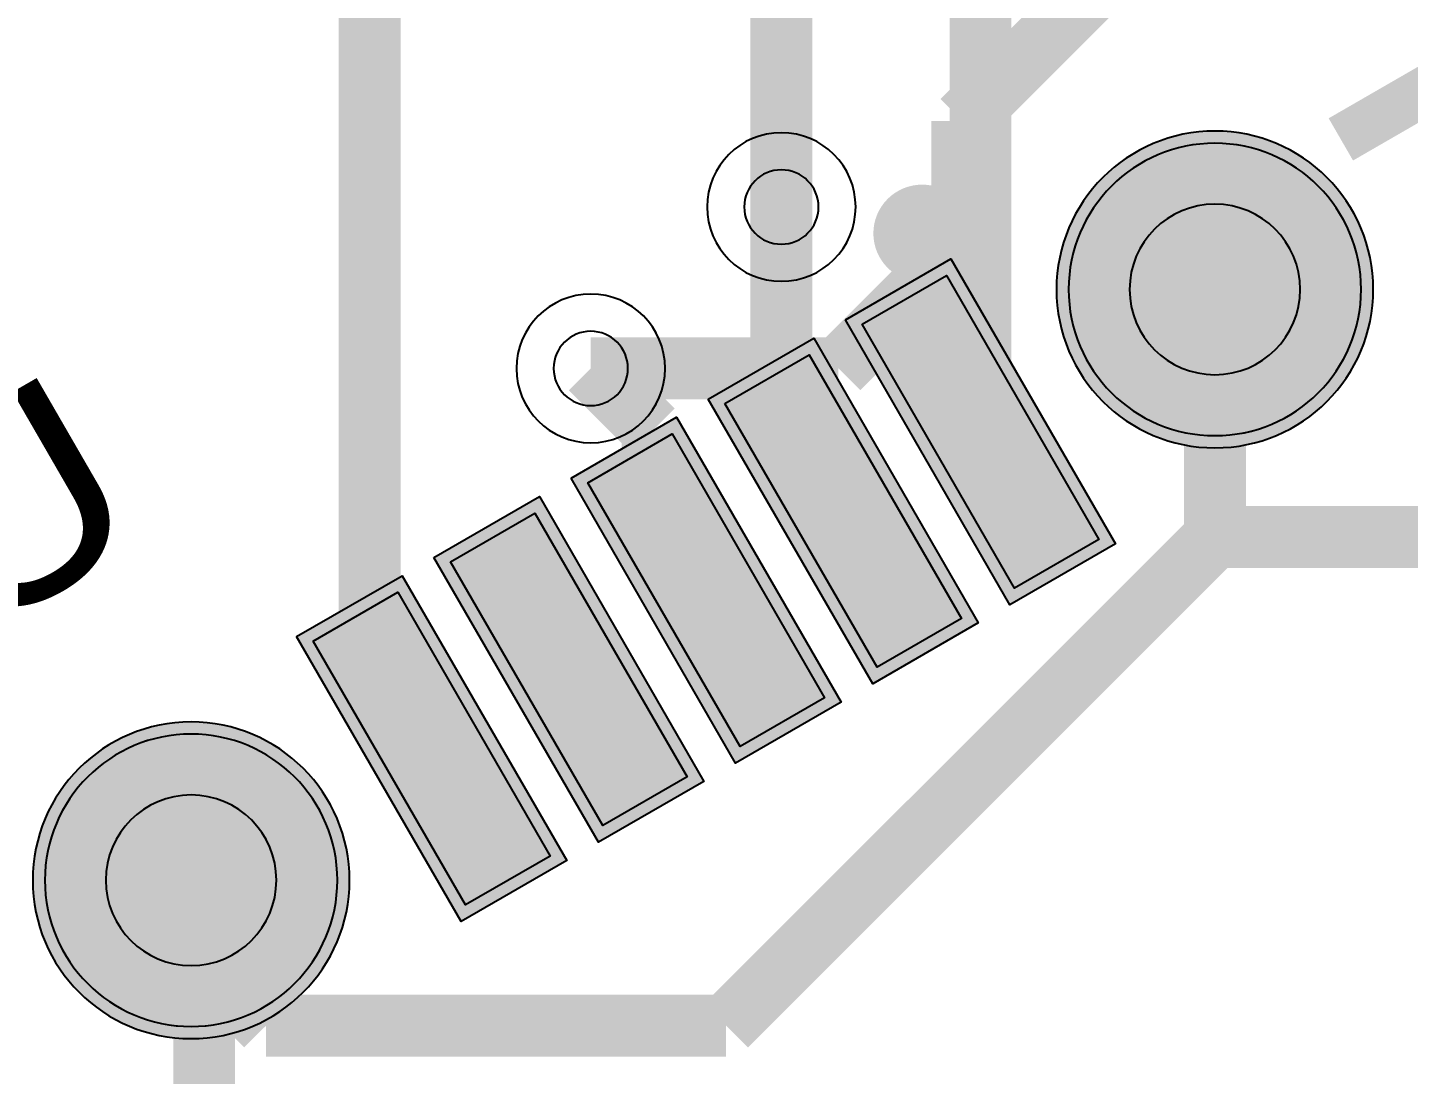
# Model space of a CAD drawing. Header units: millimetres. Extents: x -109 to -2, y -122 to 7.
# Drawn here: x -49.53 to -43.87, y -107.92 to -103.63 of the extents above; entities that cross this region are included whole.
import ezdxf
from ezdxf.enums import TextEntityAlignment as Align

# ---------------------------------------------------------------- set-up
doc = ezdxf.new("R2010")
doc.units = ezdxf.units.MM
doc.header["$MEASUREMENT"] = 0
for name, color, linetype, true_color in [('Bottom-Layer', 7, 'Continuous', 0x0000ff), ('Bottom-Paste-Mask-Layer', 7, 'Continuous', 0x800000), ('Bottom-Silkscreen-Layer', 7, 'Continuous', 0x66cc33), ('Bottom-Solder-Mask-Layer', 7, 'Continuous', 0xaa00ff), ('Document-Layer', 7, 'Continuous', 0xffffff), ('Hole-Layer', 7, 'Continuous', 0x222222), ('Multi-Layer', 7, 'Continuous', 0xc0c0c0), ('Top-Layer', 7, 'Continuous', 0xff0000), ('Top-Paste-Mask-Layer', 7, 'Continuous', 0x808080), ('Top-Solder-Mask-Layer', 7, 'Continuous', 0x800080)]:
    doc.layers.add(name, color=color, linetype=linetype, true_color=true_color)
doc.styles.get("Standard").update_dxf_attribs({"font": 'arial.ttf'})

msp = doc.modelspace()

# ---------------------------------------------------------------- hatches: boundary and pattern name
at = {"layer": 'Bottom-Layer'}
for points in [[(-45.2635, -104.7013, 1), (-44.0635, -104.7013, 1)], [(-46.1109, -104.8443), (-45.7645, -104.6443), (-45.1394, -105.7269), (-45.4859, -105.9269)], [(-46.6738, -105.1693), (-46.3274, -104.9693), (-45.7024, -106.0519), (-46.0488, -106.2519)], [(-47.2367, -105.4943), (-46.8903, -105.2943), (-46.2653, -106.3769), (-46.6117, -106.5769)], [(-47.7996, -105.8193), (-47.4532, -105.6193), (-46.8282, -106.7019), (-47.1746, -106.9019)], [(-48.3625, -106.1443), (-48.0161, -105.9443), (-47.3911, -107.0269), (-47.7375, -107.2269)], [(-49.4637, -107.1262, 1), (-48.2637, -107.1262, 1)]]:
    msp.add_hatch(color=256, dxfattribs=at).paths.add_polyline_path(points)
at = {"layer": 'Bottom-Paste-Mask-Layer'}
for points in [[(-45.2635, -104.7013, 1), (-44.0635, -104.7013, 1)], [(-44.9905, -104.1982), (-44.969, -104.1848), (-44.9469, -104.1724), (-44.9244, -104.1609), (-44.9014, -104.1504), (-44.878, -104.1409), (-44.8541, -104.1323), (-44.83, -104.1248), (-44.8056, -104.1183), (-44.7808, -104.1128), (-44.7559, -104.1084), (-44.7308, -104.1051), (-44.7057, -104.1028), (-44.6804, -104.1015), (-44.6551, -104.1013), (-44.6298, -104.1022), (-44.6046, -104.1042), (-44.5795, -104.1072), (-44.5545, -104.1113), (-44.5297, -104.1164), (-44.5052, -104.1225), (-44.4809, -104.1297), (-44.457, -104.1379), (-44.4334, -104.1471), (-44.4103, -104.1573), (-44.3876, -104.1685), (-44.3653, -104.1806), (-44.3437, -104.1936), (-44.3226, -104.2076), (-44.302, -104.2224), (-44.2822, -104.238), (-44.263, -104.2545), (-44.2445, -104.2718), (-44.2268, -104.2898), (-44.2098, -104.3086), (-44.1937, -104.3281), (-44.1784, -104.3482), (-44.1639, -104.369), (-44.1503, -104.3904), (-44.1377, -104.4123), (-44.126, -104.4347), (-44.1152, -104.4576), (-44.1054, -104.4809), (-44.0966, -104.5047), (-44.0889, -104.5287), (-44.0821, -104.5531), (-44.0764, -104.5778), (-44.0717, -104.6026), (-44.0681, -104.6277), (-44.0655, -104.6528), (-44.064, -104.6781), (-44.0635, -104.7034), (-44.0641, -104.7287), (-44.0658, -104.7539), (-44.0686, -104.7791), (-44.0724, -104.8041), (-44.0773, -104.8289), (-44.0832, -104.8535), (-44.0901, -104.8778), (-44.098, -104.9018), (-44.107, -104.9255), (-44.1169, -104.9488), (-44.1279, -104.9716), (-44.1398, -104.9939), (-44.1526, -105.0158), (-44.1663, -105.037), (-44.1809, -105.0577), (-44.1963, -105.0777), (-44.2126, -105.0971), (-44.2297, -105.1157), (-44.2475, -105.1336), (-44.2661, -105.1508), (-44.2854, -105.1671), (-44.3054, -105.1827), (-44.326, -105.1973), (-44.3472, -105.2111), (-44.369, -105.224), (-44.3913, -105.236), (-44.4141, -105.247), (-44.4373, -105.257), (-44.461, -105.266), (-44.485, -105.2741), (-44.5093, -105.2811), (-44.5338, -105.2871), (-44.5586, -105.292), (-44.5836, -105.2959), (-44.6088, -105.2988), (-44.634, -105.3005), (-44.6593, -105.3013), (-44.6846, -105.3009), (-44.7099, -105.2995), (-44.735, -105.297), (-44.7601, -105.2935), (-44.785, -105.2888), (-44.8096, -105.2832), (-44.834, -105.2765), (-44.8581, -105.2688), (-44.8819, -105.2601), (-44.9053, -105.2504), (-44.9282, -105.2398), (-44.9507, -105.2281), (-44.9726, -105.2155), (-44.994, -105.2021), (-45.0148, -105.1877), (-45.035, -105.1724), (-45.0546, -105.1564), (-45.0734, -105.1394), (-45.0915, -105.1218), (-45.1088, -105.1034), (-45.1254, -105.0843), (-45.1411, -105.0644), (-45.156, -105.044), (-45.17, -105.0229), (-45.1831, -105.0013), (-45.1953, -104.9791), (-45.2066, -104.9564), (-45.2168, -104.9333), (-45.2261, -104.9098), (-45.2344, -104.8859), (-45.2417, -104.8616), (-45.2479, -104.8371), (-45.2532, -104.8124), (-45.2573, -104.7874), (-45.2604, -104.7623), (-45.2625, -104.7371), (-45.2634, -104.7118), (-45.2634, -104.6865), (-45.2622, -104.6612), (-45.26, -104.636), (-45.2567, -104.6109), (-45.2524, -104.586), (-45.247, -104.5613), (-45.2405, -104.5368), (-45.2331, -104.5126), (-45.2247, -104.4888), (-45.2152, -104.4653), (-45.2048, -104.4423), (-45.1934, -104.4197), (-45.181, -104.3976), (-45.1678, -104.3761), (-45.1536, -104.3551), (-45.1386, -104.3347), (-45.1227, -104.315), (-45.106, -104.296), (-45.0885, -104.2778), (-45.0703, -104.2602), (-45.0514, -104.2434), (-45.0317, -104.2275), (-45.0114, -104.2124)], [(-44.9905, -104.1982), (-44.969, -104.1848), (-44.9469, -104.1724), (-44.9244, -104.1609), (-44.9014, -104.1504), (-44.878, -104.1409), (-44.8541, -104.1323), (-44.83, -104.1248), (-44.8056, -104.1183), (-44.7808, -104.1128), (-44.7559, -104.1084), (-44.7308, -104.1051), (-44.7057, -104.1028), (-44.6804, -104.1015), (-44.6551, -104.1013), (-44.6298, -104.1022), (-44.6046, -104.1042), (-44.5795, -104.1072), (-44.5545, -104.1113), (-44.5297, -104.1164), (-44.5052, -104.1225), (-44.4809, -104.1297), (-44.457, -104.1379), (-44.4334, -104.1471), (-44.4103, -104.1573), (-44.3876, -104.1685), (-44.3653, -104.1806), (-44.3437, -104.1936), (-44.3226, -104.2076), (-44.302, -104.2224), (-44.2822, -104.238), (-44.263, -104.2545), (-44.2445, -104.2718), (-44.2268, -104.2898), (-44.2098, -104.3086), (-44.1937, -104.3281), (-44.1784, -104.3482), (-44.1639, -104.369), (-44.1503, -104.3904), (-44.1377, -104.4123), (-44.126, -104.4347), (-44.1152, -104.4576), (-44.1054, -104.4809), (-44.0966, -104.5047), (-44.0889, -104.5287), (-44.0821, -104.5531), (-44.0764, -104.5778), (-44.0717, -104.6026), (-44.0681, -104.6277), (-44.0655, -104.6528), (-44.064, -104.6781), (-44.0635, -104.7034), (-44.0641, -104.7287), (-44.0658, -104.7539), (-44.0686, -104.7791), (-44.0724, -104.8041), (-44.0773, -104.8289), (-44.0832, -104.8535), (-44.0901, -104.8778), (-44.098, -104.9018), (-44.107, -104.9255), (-44.1169, -104.9488), (-44.1279, -104.9716), (-44.1398, -104.9939), (-44.1526, -105.0158), (-44.1663, -105.037), (-44.1809, -105.0577), (-44.1963, -105.0777), (-44.2126, -105.0971), (-44.2297, -105.1157), (-44.2475, -105.1336), (-44.2661, -105.1508), (-44.2854, -105.1671), (-44.3054, -105.1827), (-44.326, -105.1973), (-44.3472, -105.2111), (-44.369, -105.224), (-44.3913, -105.236), (-44.4141, -105.247), (-44.4373, -105.257), (-44.461, -105.266), (-44.485, -105.2741), (-44.5093, -105.2811), (-44.5338, -105.2871), (-44.5586, -105.292), (-44.5836, -105.2959), (-44.6088, -105.2988), (-44.634, -105.3005), (-44.6593, -105.3013), (-44.6846, -105.3009), (-44.7099, -105.2995), (-44.735, -105.297), (-44.7601, -105.2935), (-44.785, -105.2888), (-44.8096, -105.2832), (-44.834, -105.2765), (-44.8581, -105.2688), (-44.8819, -105.2601), (-44.9053, -105.2504), (-44.9282, -105.2398), (-44.9507, -105.2281), (-44.9726, -105.2155), (-44.994, -105.2021), (-45.0148, -105.1877), (-45.035, -105.1724), (-45.0546, -105.1564), (-45.0734, -105.1394), (-45.0915, -105.1218), (-45.1088, -105.1034), (-45.1254, -105.0843), (-45.1411, -105.0644), (-45.156, -105.044), (-45.17, -105.0229), (-45.1831, -105.0013), (-45.1953, -104.9791), (-45.2066, -104.9564), (-45.2168, -104.9333), (-45.2261, -104.9098), (-45.2344, -104.8859), (-45.2417, -104.8616), (-45.2479, -104.8371), (-45.2532, -104.8124), (-45.2573, -104.7874), (-45.2604, -104.7623), (-45.2625, -104.7371), (-45.2634, -104.7118), (-45.2634, -104.6865), (-45.2622, -104.6612), (-45.26, -104.636), (-45.2567, -104.6109), (-45.2524, -104.586), (-45.247, -104.5613), (-45.2405, -104.5368), (-45.2331, -104.5126), (-45.2247, -104.4888), (-45.2152, -104.4653), (-45.2048, -104.4423), (-45.1934, -104.4197), (-45.181, -104.3976), (-45.1678, -104.3761), (-45.1536, -104.3551), (-45.1386, -104.3347), (-45.1227, -104.315), (-45.106, -104.296), (-45.0885, -104.2778), (-45.0703, -104.2602), (-45.0514, -104.2434), (-45.0317, -104.2275), (-45.0114, -104.2124)], [(-45.7644, -104.6444), (-45.1394, -105.7269), (-45.4858, -105.9269), (-46.1109, -104.8444)], [(-45.7644, -104.6444), (-45.1394, -105.7269), (-45.4858, -105.9269), (-46.1109, -104.8444)], [(-46.3274, -104.9693), (-45.7023, -106.0519), (-46.0488, -106.2519), (-46.6738, -105.1693)], [(-46.3274, -104.9693), (-45.7023, -106.0519), (-46.0488, -106.2519), (-46.6738, -105.1693)], [(-46.8903, -105.2943), (-46.2653, -106.3769), (-46.6117, -106.5769), (-47.2367, -105.4943)], [(-46.8903, -105.2943), (-46.2653, -106.3769), (-46.6117, -106.5769), (-47.2367, -105.4943)], [(-47.4532, -105.6193), (-46.8282, -106.7019), (-47.1746, -106.9019), (-47.7996, -105.8193)], [(-47.4532, -105.6193), (-46.8282, -106.7019), (-47.1746, -106.9019), (-47.7996, -105.8193)], [(-48.0161, -105.9443), (-47.3911, -107.0269), (-47.7375, -107.2269), (-48.3625, -106.1443)], [(-48.0161, -105.9443), (-47.3911, -107.0269), (-47.7375, -107.2269), (-48.3625, -106.1443)], [(-49.4637, -107.1262, 1), (-48.2637, -107.1262, 1)], [(-49.1906, -106.6231), (-49.1691, -106.6098), (-49.1471, -106.5974), (-49.1245, -106.5859), (-49.1015, -106.5754), (-49.0781, -106.5658), (-49.0543, -106.5573), (-49.0301, -106.5498), (-49.0057, -106.5433), (-48.981, -106.5378), (-48.956, -106.5334), (-48.931, -106.53), (-48.9058, -106.5277), (-48.8805, -106.5265), (-48.8552, -106.5263), (-48.8299, -106.5272), (-48.8047, -106.5291), (-48.7796, -106.5321), (-48.7546, -106.5362), (-48.7298, -106.5413), (-48.7053, -106.5475), (-48.681, -106.5547), (-48.6571, -106.5629), (-48.6336, -106.5721), (-48.6104, -106.5823), (-48.5877, -106.5934), (-48.5655, -106.6055), (-48.5438, -106.6186), (-48.5227, -106.6325), (-48.5022, -106.6473), (-48.4823, -106.663), (-48.4631, -106.6795), (-48.4446, -106.6968), (-48.4269, -106.7148), (-48.41, -106.7336), (-48.3938, -106.7531), (-48.3785, -106.7732), (-48.364, -106.794), (-48.3505, -106.8153), (-48.3378, -106.8372), (-48.3261, -106.8596), (-48.3153, -106.8826), (-48.3056, -106.9059), (-48.2968, -106.9296), (-48.289, -106.9537), (-48.2822, -106.9781), (-48.2765, -107.0027), (-48.2718, -107.0276), (-48.2682, -107.0526), (-48.2656, -107.0778), (-48.2641, -107.103), (-48.2636, -107.1283), (-48.2643, -107.1536), (-48.266, -107.1788), (-48.2687, -107.204), (-48.2725, -107.229), (-48.2774, -107.2538), (-48.2833, -107.2784), (-48.2902, -107.3028), (-48.2982, -107.3268), (-48.3071, -107.3505), (-48.3171, -107.3737), (-48.328, -107.3965), (-48.3399, -107.4189), (-48.3527, -107.4407), (-48.3664, -107.462), (-48.381, -107.4826), (-48.3964, -107.5026), (-48.4127, -107.522), (-48.4298, -107.5407), (-48.4477, -107.5586), (-48.4663, -107.5757), (-48.4856, -107.5921), (-48.5056, -107.6076), (-48.5261, -107.6223), (-48.5474, -107.6361), (-48.5691, -107.649), (-48.5915, -107.6609), (-48.6142, -107.6719), (-48.6374, -107.6819), (-48.6611, -107.691), (-48.6851, -107.699), (-48.7094, -107.706), (-48.734, -107.712), (-48.7588, -107.717), (-48.7838, -107.7209), (-48.8089, -107.7237), (-48.8342, -107.7255), (-48.8594, -107.7262), (-48.8847, -107.7258), (-48.91, -107.7244), (-48.9352, -107.7219), (-48.9602, -107.7184), (-48.9851, -107.7138), (-49.0098, -107.7081), (-49.0342, -107.7015), (-49.0583, -107.6938), (-49.082, -107.6851), (-49.1054, -107.6754), (-49.1283, -107.6647), (-49.1508, -107.6531), (-49.1727, -107.6405), (-49.1941, -107.627), (-49.215, -107.6126), (-49.2352, -107.5974), (-49.2547, -107.5813), (-49.2735, -107.5644), (-49.2916, -107.5467), (-49.309, -107.5283), (-49.3255, -107.5092), (-49.3413, -107.4894), (-49.3561, -107.4689), (-49.3702, -107.4478), (-49.3833, -107.4262), (-49.3955, -107.404), (-49.4067, -107.3814), (-49.417, -107.3583), (-49.4263, -107.3347), (-49.4346, -107.3108), (-49.4418, -107.2866), (-49.4481, -107.2621), (-49.4533, -107.2373), (-49.4574, -107.2124), (-49.4606, -107.1872), (-49.4626, -107.162), (-49.4636, -107.1367), (-49.4635, -107.1114), (-49.4623, -107.0862), (-49.4601, -107.061), (-49.4568, -107.0359), (-49.4525, -107.011), (-49.4471, -106.9863), (-49.4407, -106.9618), (-49.4332, -106.9376), (-49.4248, -106.9137), (-49.4153, -106.8903), (-49.4049, -106.8672), (-49.3935, -106.8446), (-49.3811, -106.8226), (-49.3679, -106.801), (-49.3537, -106.78), (-49.3387, -106.7597), (-49.3228, -106.74), (-49.3061, -106.721), (-49.2887, -106.7027), (-49.2704, -106.6852), (-49.2515, -106.6684), (-49.2318, -106.6524), (-49.2115, -106.6373)], [(-49.1906, -106.6231), (-49.1691, -106.6098), (-49.1471, -106.5974), (-49.1245, -106.5859), (-49.1015, -106.5754), (-49.0781, -106.5658), (-49.0543, -106.5573), (-49.0301, -106.5498), (-49.0057, -106.5433), (-48.981, -106.5378), (-48.956, -106.5334), (-48.931, -106.53), (-48.9058, -106.5277), (-48.8805, -106.5265), (-48.8552, -106.5263), (-48.8299, -106.5272), (-48.8047, -106.5291), (-48.7796, -106.5321), (-48.7546, -106.5362), (-48.7298, -106.5413), (-48.7053, -106.5475), (-48.681, -106.5547), (-48.6571, -106.5629), (-48.6336, -106.5721), (-48.6104, -106.5823), (-48.5877, -106.5934), (-48.5655, -106.6055), (-48.5438, -106.6186), (-48.5227, -106.6325), (-48.5022, -106.6473), (-48.4823, -106.663), (-48.4631, -106.6795), (-48.4446, -106.6968), (-48.4269, -106.7148), (-48.41, -106.7336), (-48.3938, -106.7531), (-48.3785, -106.7732), (-48.364, -106.794), (-48.3505, -106.8153), (-48.3378, -106.8372), (-48.3261, -106.8596), (-48.3153, -106.8826), (-48.3056, -106.9059), (-48.2968, -106.9296), (-48.289, -106.9537), (-48.2822, -106.9781), (-48.2765, -107.0027), (-48.2718, -107.0276), (-48.2682, -107.0526), (-48.2656, -107.0778), (-48.2641, -107.103), (-48.2636, -107.1283), (-48.2643, -107.1536), (-48.266, -107.1788), (-48.2687, -107.204), (-48.2725, -107.229), (-48.2774, -107.2538), (-48.2833, -107.2784), (-48.2902, -107.3028), (-48.2982, -107.3268), (-48.3071, -107.3505), (-48.3171, -107.3737), (-48.328, -107.3965), (-48.3399, -107.4189), (-48.3527, -107.4407), (-48.3664, -107.462), (-48.381, -107.4826), (-48.3964, -107.5026), (-48.4127, -107.522), (-48.4298, -107.5407), (-48.4477, -107.5586), (-48.4663, -107.5757), (-48.4856, -107.5921), (-48.5056, -107.6076), (-48.5261, -107.6223), (-48.5474, -107.6361), (-48.5691, -107.649), (-48.5915, -107.6609), (-48.6142, -107.6719), (-48.6374, -107.6819), (-48.6611, -107.691), (-48.6851, -107.699), (-48.7094, -107.706), (-48.734, -107.712), (-48.7588, -107.717), (-48.7838, -107.7209), (-48.8089, -107.7237), (-48.8342, -107.7255), (-48.8594, -107.7262), (-48.8847, -107.7258), (-48.91, -107.7244), (-48.9352, -107.7219), (-48.9602, -107.7184), (-48.9851, -107.7138), (-49.0098, -107.7081), (-49.0342, -107.7015), (-49.0583, -107.6938), (-49.082, -107.6851), (-49.1054, -107.6754), (-49.1283, -107.6647), (-49.1508, -107.6531), (-49.1727, -107.6405), (-49.1941, -107.627), (-49.215, -107.6126), (-49.2352, -107.5974), (-49.2547, -107.5813), (-49.2735, -107.5644), (-49.2916, -107.5467), (-49.309, -107.5283), (-49.3255, -107.5092), (-49.3413, -107.4894), (-49.3561, -107.4689), (-49.3702, -107.4478), (-49.3833, -107.4262), (-49.3955, -107.404), (-49.4067, -107.3814), (-49.417, -107.3583), (-49.4263, -107.3347), (-49.4346, -107.3108), (-49.4418, -107.2866), (-49.4481, -107.2621), (-49.4533, -107.2373), (-49.4574, -107.2124), (-49.4606, -107.1872), (-49.4626, -107.162), (-49.4636, -107.1367), (-49.4635, -107.1114), (-49.4623, -107.0862), (-49.4601, -107.061), (-49.4568, -107.0359), (-49.4525, -107.011), (-49.4471, -106.9863), (-49.4407, -106.9618), (-49.4332, -106.9376), (-49.4248, -106.9137), (-49.4153, -106.8903), (-49.4049, -106.8672), (-49.3935, -106.8446), (-49.3811, -106.8226), (-49.3679, -106.801), (-49.3537, -106.78), (-49.3387, -106.7597), (-49.3228, -106.74), (-49.3061, -106.721), (-49.2887, -106.7027), (-49.2704, -106.6852), (-49.2515, -106.6684), (-49.2318, -106.6524), (-49.2115, -106.6373)]]:
    msp.add_hatch(color=256, dxfattribs=at).paths.add_polyline_path(points)
at = {"layer": 'Bottom-Solder-Mask-Layer'}
for points in [[(-45.3135, -104.7013, 1), (-44.0135, -104.7013, 1)], [(-46.1792, -104.826), (-45.7462, -104.576), (-45.0711, -105.7452), (-45.5042, -105.9952)], [(-46.7421, -105.151), (-46.3091, -104.901), (-45.6341, -106.0702), (-46.0671, -106.3202)], [(-47.305, -105.476), (-46.872, -105.226), (-46.197, -106.3952), (-46.63, -106.6452)], [(-47.8679, -105.801), (-47.4349, -105.551), (-46.7599, -106.7202), (-47.1929, -106.9702)], [(-48.4308, -106.126), (-47.9978, -105.876), (-47.3228, -107.0452), (-47.7558, -107.2952)], [(-49.5137, -107.1262, 1), (-48.2137, -107.1262, 1)]]:
    msp.add_hatch(color=256, dxfattribs=at).paths.add_polyline_path(points)
at = {"layer": 'Hole-Layer'}
for points in [[(-45.0135, -104.7012, 1), (-44.3135, -104.7012, 1)], [(-49.2137, -107.1262, 1), (-48.5137, -107.1262, 1)]]:
    msp.add_hatch(color=256, dxfattribs=at).paths.add_polyline_path(points)
at = {"layer": 'Multi-Layer'}
for points in [[(-45.2635, -104.7013, 1), (-44.0635, -104.7013, 1)], [(-45.2635, -104.7013, 1), (-44.0635, -104.7013, 1)], [(-45.2635, -104.7013, 1), (-44.0635, -104.7013, 1)], [(-49.4637, -107.1262, 1), (-48.2637, -107.1262, 1)], [(-49.4637, -107.1262, 1), (-48.2637, -107.1262, 1)], [(-49.4637, -107.1262, 1), (-48.2637, -107.1262, 1)]]:
    msp.add_hatch(color=256, dxfattribs=at).paths.add_polyline_path(points)
at = {"layer": 'Top-Layer'}
for points in [[(-45.2635, -104.7013, 1), (-44.0635, -104.7013, 1)], [(-49.4637, -107.1262, 1), (-48.2637, -107.1262, 1)]]:
    msp.add_hatch(color=256, dxfattribs=at).paths.add_polyline_path(points)
at = {"layer": 'Top-Paste-Mask-Layer'}
for points in [[(-45.2635, -104.7013, 1), (-44.0635, -104.7013, 1)], [(-49.4637, -107.1262, 1), (-48.2637, -107.1262, 1)]]:
    msp.add_hatch(color=256, dxfattribs=at).paths.add_polyline_path(points)
at = {"layer": 'Top-Solder-Mask-Layer'}
for points in [[(-45.3135, -104.7013, 1), (-44.0135, -104.7013, 1)], [(-49.5137, -107.1262, 1), (-48.2137, -107.1262, 1)]]:
    msp.add_hatch(color=256, dxfattribs=at).paths.add_polyline_path(points)

# ---------------------------------------------------------------- linework, layer by layer
at = {"layer": 'Bottom-Layer', "const_width": 0.254}
for points in [[(-48.1308, -92.6536), (-48.1308, -106.3316)], [(-45.6252, -94.2611), (-45.6252, -105.2856)], [(-46.4421, -104.3628), (-46.4421, -105.3566)], [(-44.6635, -105.7173), (-44.6635, -104.7013)], [(-47.224, -105.0254), (-46.97, -105.2794)], [(-46.97, -105.2794), (-46.97, -105.7166)], [(-46.4421, -105.3566), (-46.1881, -105.6106)], [(-46.97, -105.7166), (-46.751, -105.9356)], [(-46.6689, -107.7227), (-44.6635, -105.7173)], [(-44.6635, -105.7173), (-43.0124, -105.7173)], [(-48.1308, -106.3316), (-47.8768, -106.5856)], [(-48.8102, -107.1796), (-48.8636, -107.1262)], [(-48.8102, -107.4687), (-48.8102, -107.1796)], [(-48.8102, -107.4687), (-48.5562, -107.7227)], [(-48.8102, -108.4847), (-48.8102, -107.4687)], [(-48.5562, -107.7227), (-46.6689, -107.7227)]]:
    msp.add_lwpolyline(points, dxfattribs=at)
at = {"layer": 'Bottom-Layer'}
for points in [[(-45.2635, -104.7013, 1), (-44.0635, -104.7013, 1)], [(-49.4637, -107.1262, 1), (-48.2637, -107.1262, 1)]]:
    msp.add_lwpolyline(points, format="xyb", close=True, dxfattribs=at)
for points in [[(-46.1109, -104.8443), (-45.7645, -104.6443), (-45.1394, -105.7269), (-45.4859, -105.9269)], [(-46.6738, -105.1693), (-46.3274, -104.9693), (-45.7024, -106.0519), (-46.0488, -106.2519)], [(-47.2367, -105.4943), (-46.8903, -105.2943), (-46.2653, -106.3769), (-46.6117, -106.5769)], [(-47.7996, -105.8193), (-47.4532, -105.6193), (-46.8282, -106.7019), (-47.1746, -106.9019)], [(-48.3625, -106.1443), (-48.0161, -105.9443), (-47.3911, -107.0269), (-47.7375, -107.2269)]]:
    msp.add_lwpolyline(points, close=True, dxfattribs=at)
at = {"layer": 'Bottom-Paste-Mask-Layer', "const_width": 0.00508}
for points in [[(-44.9905, -104.1982), (-44.969, -104.1848), (-44.9469, -104.1724), (-44.9244, -104.1609), (-44.9014, -104.1504), (-44.878, -104.1409), (-44.8541, -104.1323), (-44.83, -104.1248), (-44.8056, -104.1183), (-44.7808, -104.1128), (-44.7559, -104.1084), (-44.7308, -104.1051), (-44.7057, -104.1028), (-44.6804, -104.1015), (-44.6551, -104.1013), (-44.6298, -104.1022), (-44.6046, -104.1042), (-44.5795, -104.1072), (-44.5545, -104.1113), (-44.5297, -104.1164), (-44.5052, -104.1225), (-44.4809, -104.1297), (-44.457, -104.1379), (-44.4334, -104.1471), (-44.4103, -104.1573), (-44.3876, -104.1685), (-44.3653, -104.1806), (-44.3437, -104.1936), (-44.3226, -104.2076), (-44.302, -104.2224), (-44.2822, -104.238), (-44.263, -104.2545), (-44.2445, -104.2718), (-44.2268, -104.2898), (-44.2098, -104.3086), (-44.1937, -104.3281), (-44.1784, -104.3482), (-44.1639, -104.369), (-44.1503, -104.3904), (-44.1377, -104.4123), (-44.126, -104.4347), (-44.1152, -104.4576), (-44.1054, -104.4809), (-44.0966, -104.5047), (-44.0889, -104.5287), (-44.0821, -104.5531), (-44.0764, -104.5778), (-44.0717, -104.6026), (-44.0681, -104.6277), (-44.0655, -104.6528), (-44.064, -104.6781), (-44.0635, -104.7034), (-44.0641, -104.7287), (-44.0658, -104.7539), (-44.0686, -104.7791), (-44.0724, -104.8041), (-44.0773, -104.8289), (-44.0832, -104.8535), (-44.0901, -104.8778), (-44.098, -104.9018), (-44.107, -104.9255), (-44.1169, -104.9488), (-44.1279, -104.9716), (-44.1398, -104.9939), (-44.1526, -105.0158), (-44.1663, -105.037), (-44.1809, -105.0577), (-44.1963, -105.0777), (-44.2126, -105.0971), (-44.2297, -105.1157), (-44.2475, -105.1336), (-44.2661, -105.1508), (-44.2854, -105.1671), (-44.3054, -105.1827), (-44.326, -105.1973), (-44.3472, -105.2111), (-44.369, -105.224), (-44.3913, -105.236), (-44.4141, -105.247), (-44.4373, -105.257), (-44.461, -105.266), (-44.485, -105.2741), (-44.5093, -105.2811), (-44.5338, -105.2871), (-44.5586, -105.292), (-44.5836, -105.2959), (-44.6088, -105.2988), (-44.634, -105.3005), (-44.6593, -105.3013), (-44.6846, -105.3009), (-44.7099, -105.2995), (-44.735, -105.297), (-44.7601, -105.2935), (-44.785, -105.2888), (-44.8096, -105.2832), (-44.834, -105.2765), (-44.8581, -105.2688), (-44.8819, -105.2601), (-44.9053, -105.2504), (-44.9282, -105.2398), (-44.9507, -105.2281), (-44.9726, -105.2155), (-44.994, -105.2021), (-45.0148, -105.1877), (-45.035, -105.1724), (-45.0546, -105.1564), (-45.0734, -105.1394), (-45.0915, -105.1218), (-45.1088, -105.1034), (-45.1254, -105.0843), (-45.1411, -105.0644), (-45.156, -105.044), (-45.17, -105.0229), (-45.1831, -105.0013), (-45.1953, -104.9791), (-45.2066, -104.9564), (-45.2168, -104.9333), (-45.2261, -104.9098), (-45.2344, -104.8859), (-45.2417, -104.8616), (-45.2479, -104.8371), (-45.2532, -104.8124), (-45.2573, -104.7874), (-45.2604, -104.7623), (-45.2625, -104.7371), (-45.2634, -104.7118), (-45.2634, -104.6865), (-45.2622, -104.6612), (-45.26, -104.636), (-45.2567, -104.6109), (-45.2524, -104.586), (-45.247, -104.5613), (-45.2405, -104.5368), (-45.2331, -104.5126), (-45.2247, -104.4888), (-45.2152, -104.4653), (-45.2048, -104.4423), (-45.1934, -104.4197), (-45.181, -104.3976), (-45.1678, -104.3761), (-45.1536, -104.3551), (-45.1386, -104.3347), (-45.1227, -104.315), (-45.106, -104.296), (-45.0885, -104.2778), (-45.0703, -104.2602), (-45.0514, -104.2434), (-45.0317, -104.2275), (-45.0114, -104.2124)], [(-44.9905, -104.1982), (-44.969, -104.1848), (-44.9469, -104.1724), (-44.9244, -104.1609), (-44.9014, -104.1504), (-44.878, -104.1409), (-44.8541, -104.1323), (-44.83, -104.1248), (-44.8056, -104.1183), (-44.7808, -104.1128), (-44.7559, -104.1084), (-44.7308, -104.1051), (-44.7057, -104.1028), (-44.6804, -104.1015), (-44.6551, -104.1013), (-44.6298, -104.1022), (-44.6046, -104.1042), (-44.5795, -104.1072), (-44.5545, -104.1113), (-44.5297, -104.1164), (-44.5052, -104.1225), (-44.4809, -104.1297), (-44.457, -104.1379), (-44.4334, -104.1471), (-44.4103, -104.1573), (-44.3876, -104.1685), (-44.3653, -104.1806), (-44.3437, -104.1936), (-44.3226, -104.2076), (-44.302, -104.2224), (-44.2822, -104.238), (-44.263, -104.2545), (-44.2445, -104.2718), (-44.2268, -104.2898), (-44.2098, -104.3086), (-44.1937, -104.3281), (-44.1784, -104.3482), (-44.1639, -104.369), (-44.1503, -104.3904), (-44.1377, -104.4123), (-44.126, -104.4347), (-44.1152, -104.4576), (-44.1054, -104.4809), (-44.0966, -104.5047), (-44.0889, -104.5287), (-44.0821, -104.5531), (-44.0764, -104.5778), (-44.0717, -104.6026), (-44.0681, -104.6277), (-44.0655, -104.6528), (-44.064, -104.6781), (-44.0635, -104.7034), (-44.0641, -104.7287), (-44.0658, -104.7539), (-44.0686, -104.7791), (-44.0724, -104.8041), (-44.0773, -104.8289), (-44.0832, -104.8535), (-44.0901, -104.8778), (-44.098, -104.9018), (-44.107, -104.9255), (-44.1169, -104.9488), (-44.1279, -104.9716), (-44.1398, -104.9939), (-44.1526, -105.0158), (-44.1663, -105.037), (-44.1809, -105.0577), (-44.1963, -105.0777), (-44.2126, -105.0971), (-44.2297, -105.1157), (-44.2475, -105.1336), (-44.2661, -105.1508), (-44.2854, -105.1671), (-44.3054, -105.1827), (-44.326, -105.1973), (-44.3472, -105.2111), (-44.369, -105.224), (-44.3913, -105.236), (-44.4141, -105.247), (-44.4373, -105.257), (-44.461, -105.266), (-44.485, -105.2741), (-44.5093, -105.2811), (-44.5338, -105.2871), (-44.5586, -105.292), (-44.5836, -105.2959), (-44.6088, -105.2988), (-44.634, -105.3005), (-44.6593, -105.3013), (-44.6846, -105.3009), (-44.7099, -105.2995), (-44.735, -105.297), (-44.7601, -105.2935), (-44.785, -105.2888), (-44.8096, -105.2832), (-44.834, -105.2765), (-44.8581, -105.2688), (-44.8819, -105.2601), (-44.9053, -105.2504), (-44.9282, -105.2398), (-44.9507, -105.2281), (-44.9726, -105.2155), (-44.994, -105.2021), (-45.0148, -105.1877), (-45.035, -105.1724), (-45.0546, -105.1564), (-45.0734, -105.1394), (-45.0915, -105.1218), (-45.1088, -105.1034), (-45.1254, -105.0843), (-45.1411, -105.0644), (-45.156, -105.044), (-45.17, -105.0229), (-45.1831, -105.0013), (-45.1953, -104.9791), (-45.2066, -104.9564), (-45.2168, -104.9333), (-45.2261, -104.9098), (-45.2344, -104.8859), (-45.2417, -104.8616), (-45.2479, -104.8371), (-45.2532, -104.8124), (-45.2573, -104.7874), (-45.2604, -104.7623), (-45.2625, -104.7371), (-45.2634, -104.7118), (-45.2634, -104.6865), (-45.2622, -104.6612), (-45.26, -104.636), (-45.2567, -104.6109), (-45.2524, -104.586), (-45.247, -104.5613), (-45.2405, -104.5368), (-45.2331, -104.5126), (-45.2247, -104.4888), (-45.2152, -104.4653), (-45.2048, -104.4423), (-45.1934, -104.4197), (-45.181, -104.3976), (-45.1678, -104.3761), (-45.1536, -104.3551), (-45.1386, -104.3347), (-45.1227, -104.315), (-45.106, -104.296), (-45.0885, -104.2778), (-45.0703, -104.2602), (-45.0514, -104.2434), (-45.0317, -104.2275), (-45.0114, -104.2124)], [(-45.7644, -104.6444), (-45.1394, -105.7269), (-45.4858, -105.9269), (-46.1109, -104.8444)], [(-45.7644, -104.6444), (-45.1394, -105.7269), (-45.4858, -105.9269), (-46.1109, -104.8444)], [(-46.3274, -104.9693), (-45.7023, -106.0519), (-46.0488, -106.2519), (-46.6738, -105.1693)], [(-46.3274, -104.9693), (-45.7023, -106.0519), (-46.0488, -106.2519), (-46.6738, -105.1693)], [(-46.8903, -105.2943), (-46.2653, -106.3769), (-46.6117, -106.5769), (-47.2367, -105.4943)], [(-46.8903, -105.2943), (-46.2653, -106.3769), (-46.6117, -106.5769), (-47.2367, -105.4943)], [(-47.4532, -105.6193), (-46.8282, -106.7019), (-47.1746, -106.9019), (-47.7996, -105.8193)], [(-47.4532, -105.6193), (-46.8282, -106.7019), (-47.1746, -106.9019), (-47.7996, -105.8193)], [(-48.0161, -105.9443), (-47.3911, -107.0269), (-47.7375, -107.2269), (-48.3625, -106.1443)], [(-48.0161, -105.9443), (-47.3911, -107.0269), (-47.7375, -107.2269), (-48.3625, -106.1443)], [(-49.1906, -106.6231), (-49.1691, -106.6098), (-49.1471, -106.5974), (-49.1245, -106.5859), (-49.1015, -106.5754), (-49.0781, -106.5658), (-49.0543, -106.5573), (-49.0301, -106.5498), (-49.0057, -106.5433), (-48.981, -106.5378), (-48.956, -106.5334), (-48.931, -106.53), (-48.9058, -106.5277), (-48.8805, -106.5265), (-48.8552, -106.5263), (-48.8299, -106.5272), (-48.8047, -106.5291), (-48.7796, -106.5321), (-48.7546, -106.5362), (-48.7298, -106.5413), (-48.7053, -106.5475), (-48.681, -106.5547), (-48.6571, -106.5629), (-48.6336, -106.5721), (-48.6104, -106.5823), (-48.5877, -106.5934), (-48.5655, -106.6055), (-48.5438, -106.6186), (-48.5227, -106.6325), (-48.5022, -106.6473), (-48.4823, -106.663), (-48.4631, -106.6795), (-48.4446, -106.6968), (-48.4269, -106.7148), (-48.41, -106.7336), (-48.3938, -106.7531), (-48.3785, -106.7732), (-48.364, -106.794), (-48.3505, -106.8153), (-48.3378, -106.8372), (-48.3261, -106.8596), (-48.3153, -106.8826), (-48.3056, -106.9059), (-48.2968, -106.9296), (-48.289, -106.9537), (-48.2822, -106.9781), (-48.2765, -107.0027), (-48.2718, -107.0276), (-48.2682, -107.0526), (-48.2656, -107.0778), (-48.2641, -107.103), (-48.2636, -107.1283), (-48.2643, -107.1536), (-48.266, -107.1788), (-48.2687, -107.204), (-48.2725, -107.229), (-48.2774, -107.2538), (-48.2833, -107.2784), (-48.2902, -107.3028), (-48.2982, -107.3268), (-48.3071, -107.3505), (-48.3171, -107.3737), (-48.328, -107.3965), (-48.3399, -107.4189), (-48.3527, -107.4407), (-48.3664, -107.462), (-48.381, -107.4826), (-48.3964, -107.5026), (-48.4127, -107.522), (-48.4298, -107.5407), (-48.4477, -107.5586), (-48.4663, -107.5757), (-48.4856, -107.5921), (-48.5056, -107.6076), (-48.5261, -107.6223), (-48.5474, -107.6361), (-48.5691, -107.649), (-48.5915, -107.6609), (-48.6142, -107.6719), (-48.6374, -107.6819), (-48.6611, -107.691), (-48.6851, -107.699), (-48.7094, -107.706), (-48.734, -107.712), (-48.7588, -107.717), (-48.7838, -107.7209), (-48.8089, -107.7237), (-48.8342, -107.7255), (-48.8594, -107.7262), (-48.8847, -107.7258), (-48.91, -107.7244), (-48.9352, -107.7219), (-48.9602, -107.7184), (-48.9851, -107.7138), (-49.0098, -107.7081), (-49.0342, -107.7015), (-49.0583, -107.6938), (-49.082, -107.6851), (-49.1054, -107.6754), (-49.1283, -107.6647), (-49.1508, -107.6531), (-49.1727, -107.6405), (-49.1941, -107.627), (-49.215, -107.6126), (-49.2352, -107.5974), (-49.2547, -107.5813), (-49.2735, -107.5644), (-49.2916, -107.5467), (-49.309, -107.5283), (-49.3255, -107.5092), (-49.3413, -107.4894), (-49.3561, -107.4689), (-49.3702, -107.4478), (-49.3833, -107.4262), (-49.3955, -107.404), (-49.4067, -107.3814), (-49.417, -107.3583), (-49.4263, -107.3347), (-49.4346, -107.3108), (-49.4418, -107.2866), (-49.4481, -107.2621), (-49.4533, -107.2373), (-49.4574, -107.2124), (-49.4606, -107.1872), (-49.4626, -107.162), (-49.4636, -107.1367), (-49.4635, -107.1114), (-49.4623, -107.0862), (-49.4601, -107.061), (-49.4568, -107.0359), (-49.4525, -107.011), (-49.4471, -106.9863), (-49.4407, -106.9618), (-49.4332, -106.9376), (-49.4248, -106.9137), (-49.4153, -106.8903), (-49.4049, -106.8672), (-49.3935, -106.8446), (-49.3811, -106.8226), (-49.3679, -106.801), (-49.3537, -106.78), (-49.3387, -106.7597), (-49.3228, -106.74), (-49.3061, -106.721), (-49.2887, -106.7027), (-49.2704, -106.6852), (-49.2515, -106.6684), (-49.2318, -106.6524), (-49.2115, -106.6373)], [(-49.1906, -106.6231), (-49.1691, -106.6098), (-49.1471, -106.5974), (-49.1245, -106.5859), (-49.1015, -106.5754), (-49.0781, -106.5658), (-49.0543, -106.5573), (-49.0301, -106.5498), (-49.0057, -106.5433), (-48.981, -106.5378), (-48.956, -106.5334), (-48.931, -106.53), (-48.9058, -106.5277), (-48.8805, -106.5265), (-48.8552, -106.5263), (-48.8299, -106.5272), (-48.8047, -106.5291), (-48.7796, -106.5321), (-48.7546, -106.5362), (-48.7298, -106.5413), (-48.7053, -106.5475), (-48.681, -106.5547), (-48.6571, -106.5629), (-48.6336, -106.5721), (-48.6104, -106.5823), (-48.5877, -106.5934), (-48.5655, -106.6055), (-48.5438, -106.6186), (-48.5227, -106.6325), (-48.5022, -106.6473), (-48.4823, -106.663), (-48.4631, -106.6795), (-48.4446, -106.6968), (-48.4269, -106.7148), (-48.41, -106.7336), (-48.3938, -106.7531), (-48.3785, -106.7732), (-48.364, -106.794), (-48.3505, -106.8153), (-48.3378, -106.8372), (-48.3261, -106.8596), (-48.3153, -106.8826), (-48.3056, -106.9059), (-48.2968, -106.9296), (-48.289, -106.9537), (-48.2822, -106.9781), (-48.2765, -107.0027), (-48.2718, -107.0276), (-48.2682, -107.0526), (-48.2656, -107.0778), (-48.2641, -107.103), (-48.2636, -107.1283), (-48.2643, -107.1536), (-48.266, -107.1788), (-48.2687, -107.204), (-48.2725, -107.229), (-48.2774, -107.2538), (-48.2833, -107.2784), (-48.2902, -107.3028), (-48.2982, -107.3268), (-48.3071, -107.3505), (-48.3171, -107.3737), (-48.328, -107.3965), (-48.3399, -107.4189), (-48.3527, -107.4407), (-48.3664, -107.462), (-48.381, -107.4826), (-48.3964, -107.5026), (-48.4127, -107.522), (-48.4298, -107.5407), (-48.4477, -107.5586), (-48.4663, -107.5757), (-48.4856, -107.5921), (-48.5056, -107.6076), (-48.5261, -107.6223), (-48.5474, -107.6361), (-48.5691, -107.649), (-48.5915, -107.6609), (-48.6142, -107.6719), (-48.6374, -107.6819), (-48.6611, -107.691), (-48.6851, -107.699), (-48.7094, -107.706), (-48.734, -107.712), (-48.7588, -107.717), (-48.7838, -107.7209), (-48.8089, -107.7237), (-48.8342, -107.7255), (-48.8594, -107.7262), (-48.8847, -107.7258), (-48.91, -107.7244), (-48.9352, -107.7219), (-48.9602, -107.7184), (-48.9851, -107.7138), (-49.0098, -107.7081), (-49.0342, -107.7015), (-49.0583, -107.6938), (-49.082, -107.6851), (-49.1054, -107.6754), (-49.1283, -107.6647), (-49.1508, -107.6531), (-49.1727, -107.6405), (-49.1941, -107.627), (-49.215, -107.6126), (-49.2352, -107.5974), (-49.2547, -107.5813), (-49.2735, -107.5644), (-49.2916, -107.5467), (-49.309, -107.5283), (-49.3255, -107.5092), (-49.3413, -107.4894), (-49.3561, -107.4689), (-49.3702, -107.4478), (-49.3833, -107.4262), (-49.3955, -107.404), (-49.4067, -107.3814), (-49.417, -107.3583), (-49.4263, -107.3347), (-49.4346, -107.3108), (-49.4418, -107.2866), (-49.4481, -107.2621), (-49.4533, -107.2373), (-49.4574, -107.2124), (-49.4606, -107.1872), (-49.4626, -107.162), (-49.4636, -107.1367), (-49.4635, -107.1114), (-49.4623, -107.0862), (-49.4601, -107.061), (-49.4568, -107.0359), (-49.4525, -107.011), (-49.4471, -106.9863), (-49.4407, -106.9618), (-49.4332, -106.9376), (-49.4248, -106.9137), (-49.4153, -106.8903), (-49.4049, -106.8672), (-49.3935, -106.8446), (-49.3811, -106.8226), (-49.3679, -106.801), (-49.3537, -106.78), (-49.3387, -106.7597), (-49.3228, -106.74), (-49.3061, -106.721), (-49.2887, -106.7027), (-49.2704, -106.6852), (-49.2515, -106.6684), (-49.2318, -106.6524), (-49.2115, -106.6373)]]:
    msp.add_lwpolyline(points, close=True, dxfattribs=at)
at = {"layer": 'Bottom-Paste-Mask-Layer'}
for points in [[(-45.2635, -104.7013, 1), (-44.0635, -104.7013, 1)], [(-49.4637, -107.1262, 1), (-48.2637, -107.1262, 1)]]:
    msp.add_lwpolyline(points, format="xyb", close=True, dxfattribs=at)
at = {"layer": 'Bottom-Silkscreen-Layer', "const_width": 0.2}
msp.add_lwpolyline([(-44.1467, -104.0854), (-43.6535, -103.8006)], dxfattribs=at)
msp.add_lwpolyline([(-44.1467, -104.0854), (-43.6535, -103.8006)], dxfattribs=at)
at = {"layer": 'Bottom-Solder-Mask-Layer'}
for points in [[(-45.3135, -104.7013, 1), (-44.0135, -104.7013, 1)], [(-49.5137, -107.1262, 1), (-48.2137, -107.1262, 1)]]:
    msp.add_lwpolyline(points, format="xyb", close=True, dxfattribs=at)
for points in [[(-46.1792, -104.826), (-45.7462, -104.576), (-45.0711, -105.7452), (-45.5042, -105.9952)], [(-46.7421, -105.151), (-46.3091, -104.901), (-45.6341, -106.0702), (-46.0671, -106.3202)], [(-47.305, -105.476), (-46.872, -105.226), (-46.197, -106.3952), (-46.63, -106.6452)], [(-47.8679, -105.801), (-47.4349, -105.551), (-46.7599, -106.7202), (-47.1929, -106.9702)], [(-48.4308, -106.126), (-47.9978, -105.876), (-47.3228, -107.0452), (-47.7558, -107.2952)]]:
    msp.add_lwpolyline(points, close=True, dxfattribs=at)
at = {"layer": 'Document-Layer', "const_width": 0.2}
msp.add_lwpolyline([(-45.9647, -104.4711, 1), (-45.7645, -104.4711, 1)], format="xyb", close=True, dxfattribs=at)
msp.add_lwpolyline([(-45.9647, -104.4711, 1), (-45.7645, -104.4711, 1)], format="xyb", close=True, dxfattribs=at)
at = {"layer": 'Hole-Layer'}
for points in [[(-46.5946, -104.3628, 1), (-46.2896, -104.3628, 1)], [(-47.3765, -105.0254, 1), (-47.0715, -105.0254, 1)]]:
    msp.add_lwpolyline(points, format="xyb", close=True, dxfattribs=at)
for points in [[(-45.0135, -104.7012, 1), (-44.3135, -104.7012), (-44.3135, -104.7012, 1), (-45.0135, -104.7012)], [(-49.2137, -107.1262, 1), (-48.5137, -107.1262), (-48.5137, -107.1262, 1), (-49.2137, -107.1262)]]:
    msp.add_lwpolyline(points, format="xyb", dxfattribs=at)
at = {"layer": 'Multi-Layer'}
for points in [[(-46.7471, -104.3628, 1), (-46.1371, -104.3628, 1)], [(-45.2635, -104.7013, 1), (-44.0635, -104.7013, 1)], [(-45.2635, -104.7013, 1), (-44.0635, -104.7013, 1)], [(-45.2635, -104.7013, 1), (-44.0635, -104.7013, 1)], [(-47.529, -105.0254, 1), (-46.919, -105.0254, 1)], [(-49.4637, -107.1262, 1), (-48.2637, -107.1262, 1)], [(-49.4637, -107.1262, 1), (-48.2637, -107.1262, 1)], [(-49.4637, -107.1262, 1), (-48.2637, -107.1262, 1)]]:
    msp.add_lwpolyline(points, format="xyb", close=True, dxfattribs=at)
at = {"layer": 'Top-Layer', "const_width": 0.254}
for points in [[(-44.938, -103.2474), (-45.7, -104.0094)], [(-46.4421, -103.3468), (-46.4421, -104.3628)], [(-45.7, -104.0094), (-45.7, -104.5174)], [(-45.7, -104.5174), (-46.208, -105.0254)], [(-46.208, -105.0254), (-47.224, -105.0254)]]:
    msp.add_lwpolyline(points, dxfattribs=at)
at = {"layer": 'Top-Layer'}
for points in [[(-45.2635, -104.7013, 1), (-44.0635, -104.7013, 1)], [(-49.4637, -107.1262, 1), (-48.2637, -107.1262, 1)]]:
    msp.add_lwpolyline(points, format="xyb", close=True, dxfattribs=at)
at = {"layer": 'Top-Paste-Mask-Layer'}
for points in [[(-45.2635, -104.7013, 1), (-44.0635, -104.7013, 1)], [(-49.4637, -107.1262, 1), (-48.2637, -107.1262, 1)]]:
    msp.add_lwpolyline(points, format="xyb", close=True, dxfattribs=at)
at = {"layer": 'Top-Solder-Mask-Layer'}
for points in [[(-45.3135, -104.7013, 1), (-44.0135, -104.7013, 1)], [(-49.5137, -107.1262, 1), (-48.2137, -107.1262, 1)]]:
    msp.add_lwpolyline(points, format="xyb", close=True, dxfattribs=at)

# ---------------------------------------------------------------- texts
at = {"layer": 'Bottom-Silkscreen-Layer', "text_generation_flag": 2, "width": 1.1}
msp.add_text('USB1', height=0.8001, rotation=30, dxfattribs=at).set_placement((-48.8951, -105.9182), align=Align.BOTTOM_LEFT)

doc.saveas('drawing.dxf')
